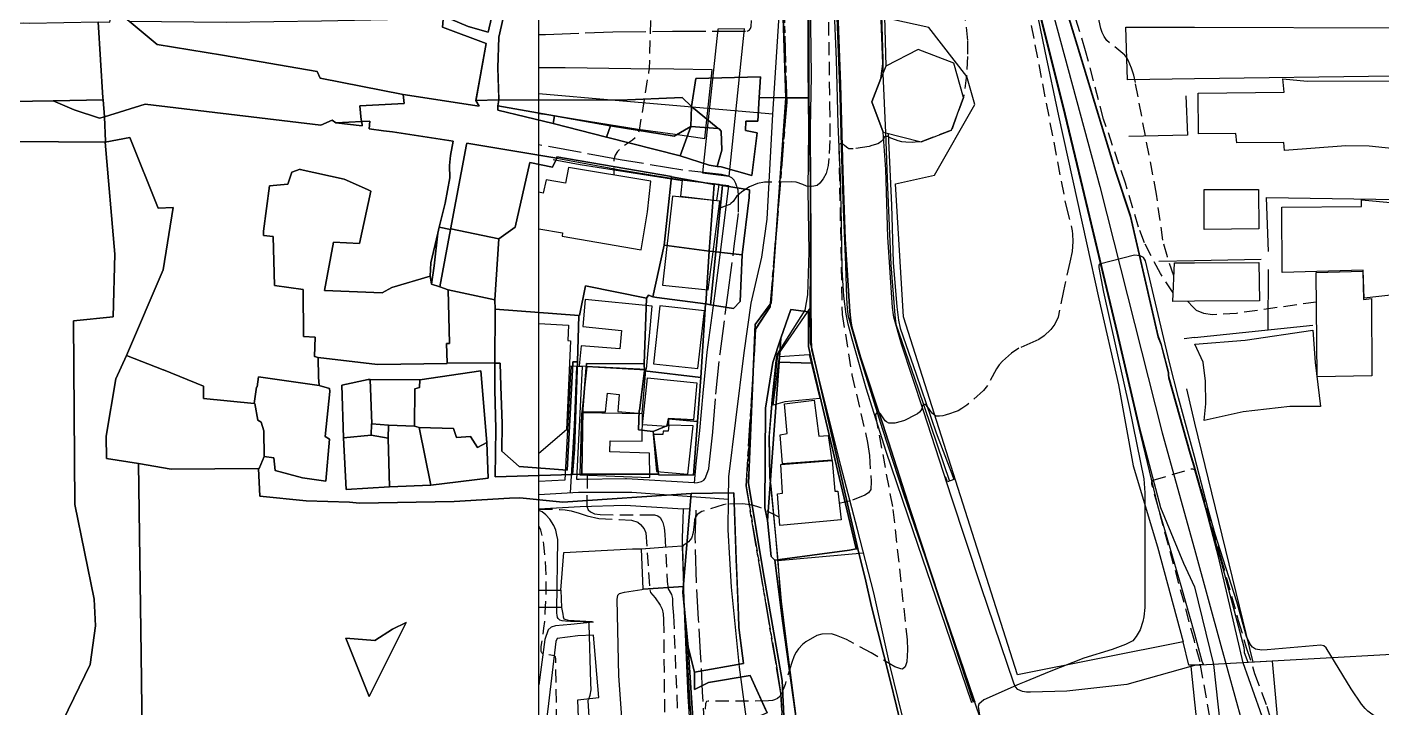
# Model space of a CAD drawing. Header units: feet. Extents: x -1222 to 199575, y -502 to 454509.
# Drawn here: x -77.4 to 127.5, y 213 to 315.9 of the extents above; entities that cross this region are included whole.
import ezdxf

# ---------------------------------------------------------------- set-up
doc = ezdxf.new("R2010")
doc.units = ezdxf.units.FT
doc.header["$MEASUREMENT"] = 0
for name, pattern in [('ANYANG11', [1.5, 1, -0.5]), ('ANYANG2', [6, 5, -1]), ('JEON', [12, 4, -0.5, 1, -0.5, 4, -0.5, 1, -0.5])]:
    doc.linetypes.add(name, pattern=pattern)
doc.layers.get('0').update_dxf_attribs({"linetype": 'CONTINUOUS'})
for name, color, linetype in [('AAA001', 7, 'CONTINUOUS'), ('AAA008', 7, 'CONTINUOUS'), ('AAC001', 7, 'CONTINUOUS'), ('AAC002', 7, 'CONTINUOUS'), ('AD002', 7, 'CONTINUOUS'), ('AD0022', 1, 'CONTINUOUS'), ('ADA085', 1, 'CONTINUOUS'), ('AE001', 1, 'ANYANG2'), ('AE0101', 7, 'CONTINUOUS'), ('AE130', 42, 'CONTINUOUS'), ('AE131', 42, 'CONTINUOUS'), ('AE150', 7, 'CONTINUOUS'), ('AE340', 7, 'CONTINUOUS'), ('AZ0801', 7, 'CONTINUOUS'), ('BA001', 5, 'CONTINUOUS'), ('BA002', 7, 'CONTINUOUS'), ('BA003', 5, 'CONTINUOUS'), ('BB0011', 1, 'CONTINUOUS'), ('CAA001', 7, 'CONTINUOUS'), ('CAA002', 30, 'CONTINUOUS'), ('DD001', 3, 'CONTINUOUS'), ('EA0018', 7, 'JEON'), ('EA0118', 7, 'JEON'), ('line', 7, 'CONTINUOUS'), ('mm', 7, 'CONTINUOUS'), ('지적', 7, 'CONTINUOUS')]:
    doc.layers.add(name, color=color, linetype=linetype)
picture_1 = doc.add_image_def('image1.jpg', size_in_pixel=(8269, 5907))

# ---------------------------------------------------------------- blocks, each defined once
blk = doc.blocks.new('창덕궁')
at = {"color": 255}
blk.add_lwpolyline([(0, 522.49), (540.82, 522.49), (540.82, 0), (0, 0)], close=True, dxfattribs=at)
at = {"layer": 'AAA001', "color": 255, "flags": 128}
blk.add_lwpolyline([(0, 285.43), (3.61, 284.83), (3.54, 284.34), (15.49, 282.25), (16.45, 287.99), (16.97, 292.64), (4.5, 294.71), (4.05, 292.35), (1.14, 292.86), (0.68, 290.82), (0, 290.99)], dxfattribs=at)
for points in [[(6.44, 267.73), (6.14, 264.74), (16.32, 264.24), (17.16, 273.74), (7.02, 274.74), (6.65, 270.68), (12.51, 270.07), (12.27, 267.28)], [(42.49, 259.8), (37.22, 259.29), (35.44, 258.8), (36.44, 266.16), (40.92, 266.44)], [(7.27, 264.6), (6.5, 257.77), (10.12, 257.77), (10.38, 260.58), (12.17, 260.39), (11.97, 257.82), (15.64, 257.52), (16.2, 264.09)], [(44.33, 250.47), (36.85, 249.91), (36.52, 254.31), (37.57, 254.49), (37.15, 259), (41.68, 259.56), (42.35, 254.12), (43.79, 254.19)], [(36.46, 240.61), (36.12, 245.41), (36.86, 245.51), (36.62, 249.8), (44.4, 250.41), (44.78, 245.8), (45.25, 245.8), (45.75, 241.44)]]:
    blk.add_lwpolyline(points, close=True, dxfattribs=at)
at = {"layer": 'AAA008', "color": 255}
for points in [[(99.17, 308.09), (89.04, 307.95), (88.81, 315.91), (99.17, 315.89)], [(99.17, 315.89), (129.15, 315.82), (129.28, 308.52), (99.17, 308.09)], [(130.26, 307.8), (130.41, 297.41), (125.6, 297.92), (122.04, 297.97), (112.81, 297.28), (112.7, 298.46), (105.56, 298.42), (105.41, 299.83), (99.79, 299.77), (99.71, 305.95), (112.73, 306.1), (112.55, 308.1), (116.2, 307.77), (130.26, 307.8)], [(108.92, 285.42), (100.66, 285.32), (100.64, 291.4), (108.84, 291.35), (108.92, 285.42)], [(143.84, 289.21), (143.41, 281.9), (143.8, 274.75), (140.11, 275.54), (134.34, 275.75), (129.72, 275.52), (124.84, 274.93), (124.7, 279.19), (112.44, 278.84), (112.38, 288.72), (124.43, 288.8), (124.42, 289.81), (129.35, 289.35), (142.45, 289.46), (143.84, 289.21)], [(99.17, 274.49), (95.9, 274.47), (96.15, 280.27), (99.17, 280.29)], [(99.17, 280.29), (108.88, 280.36), (109.03, 274.57), (99.17, 274.49)], [(125.97, 263.2), (117.71, 263.08), (117.55, 278.83), (124.64, 279.01), (124.73, 274.76), (125.94, 274.91), (125.97, 263.2)], [(118.24, 258.59), (113.59, 258.6), (106.56, 257.77), (100.64, 256.45), (100.87, 258.97), (100.82, 262.39), (100.5, 265.29), (99.21, 267.99), (106.82, 268.6), (117.05, 270.13), (117.4, 265.25), (118.24, 258.59)]]:
    blk.add_lwpolyline(points, dxfattribs=at)
at = {"layer": 'AAA008', "color": 255, "flags": 128}
for points in [[(26.95, 289.69), (27.27, 292.12), (21.68, 292.78), (21.42, 290.39)], [(25.63, 276.21), (27.39, 289.62), (20.25, 290.36), (18.71, 276.9)], [(24.05, 264.32), (25.09, 273.06), (18.34, 273.81), (17.37, 265.02)], [(23.91, 262.14), (23.42, 256.59), (19.6, 256.79), (19.33, 255.57), (15.69, 255.79), (16.44, 262.9)], [(6.47, 257.63), (6.22, 248.24), (16.81, 247.85), (16.73, 251.51), (10.74, 251.75), (10.8, 253.38), (15.63, 253.35), (15.69, 257.47)], [(23.34, 255.68), (19.68, 255.77), (19.56, 254.87), (18.82, 254.86), (18.75, 254.34), (17.33, 254.33), (17.83, 248.75), (22.54, 248.37)]]:
    blk.add_lwpolyline(points, close=True, dxfattribs=at)
blk.add_lwpolyline([(0, 271.11), (4.49, 270.89), (4.39, 268.54), (4.8, 268.52), (4.18, 255.08), (0, 251.49)], dxfattribs=at)
at = {"layer": 'AAC001', "color": 255}
for points in [[(57.68, 199.98), (55.6, 209.26), (53.11, 219.52), (50.68, 230.41), (48.21, 240.02), (45.68, 249.62), (43.53, 258.33), (41.29, 267.09), (41.23, 269.15), (41.21, 274.68), (41.19, 283.6), (41.15, 291.93), (41.11, 300.62), (41.26, 308.56), (41.16, 316.25), (41.12, 322.26), (40.8, 333), (40.9, 343.43), (40.58, 355.82), (40.04, 362.92), (39.84, 366.13), (38.24, 377.25)], [(97.86, 305.53), (98.1, 299.59), (89.24, 299.39)], [(110.35, 282.01), (110.08, 290.19), (143.14, 289.64)], [(109.26, 280.81), (99.17, 280.59)], [(99.17, 280.59), (93.79, 280.48)], [(110.31, 270.1), (110.35, 279.27)], [(99.17, 269), (117.07, 270.88)]]:
    blk.add_lwpolyline(points, dxfattribs=at)
at = {"layer": 'AAC001', "color": 255, "flags": 128}
for points in [[(2.17, 295.93), (6.25, 295.15), (21.68, 292.76)], [(43.5, 189.51), (41, 199.29), (40.01, 203.6), (39.72, 205.5), (38.71, 213.36), (37.4, 223.41), (36.7, 229.16), (36.21, 234.85), (35.87, 238.97), (35.01, 247.73), (34.89, 254.2), (35.3, 258.89), (36.17, 266.34), (41.21, 273.64)], [(99.17, 269), (97.63, 268.81)], [(49.13, 236.43), (36.18, 235.26)]]:
    blk.add_lwpolyline(points, dxfattribs=at)
at = {"layer": 'AAC002', "color": 255}
for points in [[(99.16, 219.47), (98.33, 219.47), (97.45, 223), (72.43, 218.03), (55.15, 272.12), (53.98, 292.25), (59.85, 293.52), (65.95, 304.24), (64.73, 308.47), (58.98, 315.85), (53.24, 317.11), (51.21, 371.89), (55.3, 375.73), (55.35, 377.48)], [(100.54, 219.57), (99.16, 219.47)]]:
    blk.add_lwpolyline(points, dxfattribs=at)
at = {"layer": 'AD002', "color": 255}
for points in [[(40.06, 90.7), (38.72, 103.41), (36.38, 116.55), (35.49, 125.64), (34.47, 137.9), (34.93, 166.16), (34.97, 174.08), (34.5, 183.11), (32.6, 198.88), (31.65, 209.81), (30.39, 219.18), (29.14, 231.26), (28.66, 239.92), (28.71, 244.56), (28.75, 247.95), (29.79, 256.5), (31.08, 266.68), (32.12, 274.19), (33.76, 281.13), (34.53, 286.91), (35.41, 302.78), (36.93, 326.32)], [(35.41, 302.78), (11.55, 304.83), (0, 305.82)]]:
    blk.add_lwpolyline(points, dxfattribs=at)
at = {"layer": 'AD002', "color": 255, "flags": 128}
for points in [[(5.74, 264.63), (5.34, 255.74), (4.78, 245.55)], [(0, 245.26), (6.04, 245.62), (14.1, 245.62), (28.71, 244.56)]]:
    blk.add_lwpolyline(points, dxfattribs=at)
at = {"layer": 'AD0022', "color": 255}
for points in [[(40.72, 321.24), (40.7, 309.92), (40.79, 300.33), (40.72, 291.32), (40.83, 281.9), (40.66, 275.44), (40.25, 273.15), (35.99, 266.43), (35.87, 265.55), (35.26, 259.63), (34.78, 253.92), (34.92, 247.85), (35.09, 246.6), (36.14, 235.28), (36.56, 229.34), (38.26, 216.22), (39.33, 208.15)], [(0, 296.59), (12.04, 294.4), (21.57, 292.82), (28.7, 291.99), (27.59, 283.06), (26.63, 275.66), (25.44, 266.79), (24.81, 260.62), (24.33, 254.95), (23.77, 249.92), (23.52, 247.04), (13.26, 247.65), (13.14, 247.65), (6.13, 247.54), (5.78, 247.53), (6.64, 264.59), (4.84, 264.67), (3.97, 247.44), (0, 247.25)], [(0, 243.14), (6.27, 243.45), (13.05, 243.65), (21.83, 243.13), (21.78, 241.49), (21.68, 238.74), (21.71, 237.51)], [(26.14, 153.07), (25.79, 160.59), (25.37, 167.35), (25.06, 173.24), (24.71, 179.46), (24.4, 186.28), (24.02, 191.79), (23.78, 197.16), (23.39, 205.67), (22.79, 215.32), (22.47, 221.3), (22.16, 226.34), (21.88, 231.36)]]:
    blk.add_lwpolyline(points, dxfattribs=at)
at = {"layer": 'ADA085', "color": 255}
for points in [[(99.16, 219.43), (98.61, 219.31), (88.94, 216.56), (79.86, 215.58), (74.39, 215.4), (73.75, 215.43), (73.17, 215.51), (72.48, 215.8), (72.11, 216.22), (71.83, 216.77), (66.9, 231.31), (62.43, 244.88), (58.2, 257.91), (54.86, 267.98), (53.71, 272.06), (53.64, 272.46), (53.51, 273.55), (52.82, 284.19), (52.51, 294.39), (52.09, 300.05), (50.4, 304.61), (51.76, 308.13), (52.02, 310.39), (51.69, 319.66)], [(131.74, 221.28), (99.16, 219.43)]]:
    blk.add_lwpolyline(points, dxfattribs=at)
at = {"layer": 'ADA085', "color": 255, "flags": 128}
for points in [[(62.66, 201.5), (68.11, 202.73), (68.66, 203.18), (66.99, 210.77), (65.79, 214.34), (60.73, 229.25), (56.25, 242.86), (52.02, 255.89), (48.65, 266.07), (47.36, 270.64), (47.21, 271.52), (47.03, 272.93), (46.33, 283.88), (46.01, 294.2), (45.63, 307.27), (45.19, 319.41), (44.57, 334.48), (44.05, 349.34), (43.67, 368.72), (43.55, 373.76), (43.37, 376.43), (43.12, 377.04), (42.64, 377.65), (42.52, 377.74)], [(0, 230.83), (3.35, 230.83), (3.78, 236.54), (14.16, 237.08), (15.48, 237.09), (18.77, 237.34), (21.71, 237.51)], [(12.67, 210.16), (12.11, 217.9), (11.85, 229.43), (11.95, 230.05), (12.21, 230.31), (12.97, 230.51), (15.58, 230.95), (15.82, 230.96), (21.88, 231.36)], [(0, 228.27), (3.43, 228.22), (3.64, 227.18), (3.69, 226.82), (3.78, 226.49), (4.48, 226.27), (8.03, 226.07), (8.22, 225.99), (4.85, 225.64), (2.55, 225.45), (1.87, 225.24), (1.45, 224.83), (0.93, 223.38), (0, 216.52)], [(6.19, 207.43), (5.94, 214.28), (9.09, 214.6), (8.31, 224.03), (5.93, 223.92), (2.77, 223.5), (2.6, 223.09), (1.48, 213.68), (0.63, 206.75)]]:
    blk.add_lwpolyline(points, dxfattribs=at)
at = {"layer": 'AE001', "color": 255}
for points in [[(0, 314.79), (1.05, 314.82), (11.21, 315.19), (20.25, 315.31), (31.52, 315.32), (31.72, 315.38), (31.9, 315.49), (32.03, 315.69), (32.11, 315.99), (32.19, 316.9)], [(23.52, 247.04), (24.01, 247.11), (24.64, 247.24), (24.96, 247.43), (25.16, 247.68), (25.71, 249.15), (25.76, 249.72), (26.32, 254.75), (26.8, 260.43), (27.43, 266.55), (28.61, 275.4), (29.58, 282.8), (30.22, 287.95), (30.21, 290.43), (30.15, 291.25), (29.83, 292.28), (29.57, 292.79), (29.19, 293.16), (28.72, 293.39), (27.65, 293.62), (21.78, 294.31), (12.3, 295.88), (0, 298.12)]]:
    blk.add_lwpolyline(points, dxfattribs=at)
at = {"layer": 'AE001', "color": 255, "flags": 128}
blk.add_lwpolyline([(22.53, 204.43), (24.48, 204.57), (25.02, 204.74), (25.43, 205.01), (24.79, 215.44), (24.47, 221.41), (24.16, 226.46), (23.88, 231.44), (23.71, 237.56), (23.68, 238.73), (23.78, 241.42), (23.82, 242.92), (23.73, 242.98), (23.36, 243.07), (21.83, 243.13)], dxfattribs=at)
at = {"layer": 'AE0101', "color": 255}
for points in [[(99.16, 219.43), (98.61, 219.31), (99.16, 213.9)], [(99.16, 213.9), (99.95, 206.89), (112.1, 207.88), (110.96, 220.1), (99.16, 219.43)]]:
    blk.add_lwpolyline(points, dxfattribs=at)
at = {"layer": 'AE130', "color": 255, "flags": 128}
blk.add_lwpolyline([(31.14, 315.63), (27.07, 315.61), (24.79, 293.88), (28.8, 293.4)], close=True, dxfattribs=at)
at = {"layer": 'AE131', "color": 255, "flags": 128}
blk.add_lwpolyline([(0, 302.88), (1.67, 302.64), (7.55, 301.7), (15.05, 300.5), (20.65, 299.73), (25.14, 299.06), (26.21, 309.47), (20.45, 309.54), (13.95, 309.61), (3.98, 309.75), (0, 309.78)], dxfattribs=at)
at = {"layer": 'AE150', "color": 255, "flags": 128}
blk.add_lwpolyline([(15.82, 230.96), (15.53, 237.09), (18.77, 237.34), (21.71, 237.51), (21.88, 231.36)], close=True, dxfattribs=at)
blk.add_lwpolyline([(0, 230.83), (3.35, 230.83), (3.43, 228.22), (0, 228.27)], dxfattribs=at)
at = {"layer": 'AE340', "color": 255, "flags": 128}
blk.add_lwpolyline([(62.47, 248.4), (62.77, 247.57), (61.84, 247.18), (61.53, 247.95)], dxfattribs=at)
at = {"layer": 'AZ0801', "color": 255, "flags": 128}
for points in [[(65.5, 213.78), (60.82, 227.53), (56.62, 239.8), (52.53, 251.8), (49.5, 261.33), (47.41, 268.74), (46.78, 271.01), (46.5, 272.55), (46.13, 275.25), (45.9, 279.25), (45.78, 286.15), (45.62, 293.17), (45.31, 301.24), (45.02, 311.01), (44.64, 320.47)], [(42.64, 377.65), (43.12, 377.04), (43.37, 376.43), (43.55, 373.76), (43.67, 368.72), (44.05, 349.34), (44.57, 334.48), (45.19, 319.41), (45.63, 307.27), (46.01, 294.2), (46.33, 283.88), (47.03, 272.93), (47.21, 271.52), (47.36, 270.64), (48.65, 266.07), (52.02, 255.89), (56.25, 242.86), (60.73, 229.25), (65.79, 214.34), (65.93, 213.95)], [(61.17, 378.54), (57.37, 377.55), (55.86, 377.05), (54.75, 376.49), (53.77, 375.72), (52.48, 374.6), (51.77, 373.7), (51.19, 372.77), (50.83, 371.9), (50.67, 370.87), (50.69, 369.06), (50.9, 365.09), (51.08, 356.08), (51.47, 348.56), (51.75, 334.72), (52.14, 323.23), (52.52, 310.01)], [(52.84, 299.86), (53.37, 289.02), (53.6, 280.32), (54.16, 273.65), (54.4, 271.65), (54.66, 270.44), (55.51, 267.97), (57.1, 263.46), (60.11, 254.62), (62.47, 248.4)], [(16.9, 204.23), (22.47, 204.43), (23.22, 205.74), (22.61, 214.75), (21.88, 231.23)]]:
    blk.add_lwpolyline(points, dxfattribs=at)
blk.add_lwpolyline([(52.52, 310.01), (51.76, 308.13), (50.4, 304.61), (52.09, 300.05), (57.84, 298.57), (62.43, 300.35), (64.23, 305.26), (62.8, 310.46), (57.41, 312.53)], close=True, dxfattribs=at)
at = {"layer": 'AZ0801', "color": 255}
for points in [[(97.95, 261.27), (99.17, 256.04)], [(99.17, 256.04), (108, 219.93)]]:
    blk.add_lwpolyline(points, dxfattribs=at)
at = {"layer": 'BA001', "color": 255}
for points in [[(62.96, 382.46), (65.45, 373.25), (68.05, 363.83), (74.57, 322.99), (79.61, 302.74), (81.43, 295.18), (87.51, 269.67), (90.85, 255.37), (94.03, 243.33), (97.49, 234.9), (99.16, 231.32)], [(67.67, 382.46), (69.21, 376.01), (71.28, 364.37), (74.4, 353.15), (79.25, 320.19), (87.2, 294.13), (89.47, 287.3), (93.64, 269.13), (94.06, 268.01), (95.17, 263.66), (95.2, 263.46), (95.2, 263.35), (95.26, 262.93), (98.45, 251.49), (99.17, 249.18)], [(121.75, 159.92), (112.09, 197.84), (110.84, 207.77), (106.54, 219.87), (102.78, 235.86), (100.92, 242.95), (99.17, 249.18)], [(99.16, 231.32), (102.05, 219.61), (103.42, 207.17), (104.68, 203.56), (109.48, 195.73), (111.79, 185.5), (118.84, 159.13)]]:
    blk.add_lwpolyline(points, dxfattribs=at)
at = {"layer": 'BA002', "color": 255}
for points in [[(65.38, 382.46), (66.62, 378.07), (72.15, 352.78), (73.25, 345.93), (77.12, 320.53), (84.87, 291.81), (94.27, 254.59), (99.16, 237)], [(99.16, 237), (103.15, 222.47), (108.46, 203.31), (112.88, 187.88), (116.42, 174.72), (120.38, 159.55)]]:
    blk.add_lwpolyline(points, dxfattribs=at)
at = {"layer": 'BA003', "color": 255}
blk.add_lwpolyline([(65.76, 213.85), (61.75, 225.99), (58.53, 235.64), (55.23, 245.33), (52.06, 255.08), (48.47, 266.5), (46.84, 272.17), (46.72, 273.33), (46.61, 275), (46.45, 279.92), (46.09, 288.42), (45.83, 296.02), (45.58, 305.41), (45.18, 316.01), (44.77, 326.98), (44.16, 342.62), (43.83, 355.43), (43.58, 369.98), (43.29, 374.84), (43.13, 376.05), (42.37, 377.16), (42.31, 377.67), (42.29, 382.47)], dxfattribs=at)
at = {"layer": 'BA003', "color": 255, "flags": 128}
blk.add_lwpolyline([(63.8, 379.37), (59.61, 378.46), (55.57, 377.31), (53.84, 376.24), (52.33, 375.01), (51.29, 373.76), (50.49, 372.4), (50.35, 371.51), (50.28, 370.53), (50.35, 367.14), (50.66, 351.03), (51.6, 326.23), (52.05, 311.03), (52.06, 308.88), (52.45, 299.96), (52.73, 291.71), (53.27, 280), (53.86, 272.38), (54.02, 271.02), (54.92, 268.42), (57.38, 261.23), (62.12, 247.3)], dxfattribs=at)
at = {"layer": 'BB0011', "color": 255}
for points in [[(62.85, 382.46), (65.36, 373.22), (67.95, 363.81), (74.47, 322.97), (79.51, 302.72), (81.34, 295.15), (87.41, 269.64), (90.75, 255.35), (93.59, 243.63), (97.13, 231.51), (99.16, 224.25)], [(99.17, 249.55), (98.55, 251.51), (95.35, 262.95), (95.3, 263.35), (95.3, 263.47), (95.27, 263.68), (94.15, 268.04), (93.74, 269.16), (89.56, 287.33), (87.29, 294.16), (79.35, 320.21), (74.5, 353.17), (71.38, 364.4), (69.31, 376.03), (67.78, 382.46)], [(107.28, 219.89), (106.76, 221.34), (106.75, 221.64), (106.7, 222.18), (103.31, 234.85), (101.01, 242.98), (99.17, 249.55)], [(99.16, 224.25), (100.28, 220.11), (100.55, 219.54), (100.55, 219.51)]]:
    blk.add_lwpolyline(points, dxfattribs=at)
at = {"layer": 'CAA001', "color": 255, "elevation": 35}
for points in [[(99.17, 251.03), (96.77, 259.91), (95.37, 265.24), (91.78, 280.61), (91.44, 281.11), (90.94, 281.36), (90.1, 281.44), (84.81, 280.11), (84.73, 279.92), (84.72, 279.61), (85.43, 275.84), (89.34, 258.29), (91.49, 247.65), (91.66, 245.56), (91.64, 228.19), (91.52, 226.81), (91.37, 226.11), (90.94, 224.84), (90.37, 223.83), (89.85, 223.15), (88.76, 222.61), (86.7, 221.85), (82.45, 220.56), (77.22, 218.47), (73.66, 217.04), (72.64, 216.62), (67.3, 214.28), (66.57, 213.6), (66.45, 213.24), (66.72, 211.63)], [(128.25, 210.67), (127.04, 211.31), (125.8, 212.24), (125.39, 212.55), (124.98, 212.93), (124.41, 213.62), (122.85, 215.91), (119.11, 222.09), (118.71, 222.41), (118.27, 222.5), (110.19, 221.81), (109.38, 221.77), (108.38, 221.92), (107.97, 222.2), (107.57, 222.65), (107.05, 223.85), (105.6, 229.04), (102.3, 239.28), (101.26, 243.05), (99.17, 251.03)]]:
    blk.add_lwpolyline(points, dxfattribs=at)
at = {"layer": 'CAA001', "color": 255, "elevation": 40, "flags": 128}
blk.add_lwpolyline([(7.86, 207.55), (7.47, 214.16), (7.55, 214.38), (7.68, 214.65), (7.78, 214.97), (7.94, 215.75), (7.9, 216.81), (7.62, 225.67), (7.57, 225.92), (7.51, 225.97), (7.35, 226.01), (6.71, 226.03), (4.83, 226.1), (4.06, 226.13), (3.53, 226.18), (3.19, 226.31), (2.95, 226.53), (2.86, 226.69), (2.77, 227.04), (2.74, 227.35), (2.72, 227.81), (2.91, 238.48), (2.75, 239.16), (2.59, 239.88), (2.27, 240.6), (1.67, 241.57), (1.07, 242.21), (0.51, 242.69), (0.03, 242.85), (0, 242.85)], dxfattribs=at)
at = {"layer": 'CAA002', "color": 255, "linetype": 'ANYANG11', "ltscale": 2}
for points, elevation in [([(43.82, 316.65), (43.99, 304.33), (44.05, 298.8), (43.86, 296.05), (43.75, 295.01), (43.46, 293.79), (43.01, 292.98), (42.53, 292.35), (42.09, 291.98), (41.61, 291.89), (41.32, 291.83), (40.5, 291.9), (39.94, 292.11), (38.96, 292.46), (38.28, 292.54), (34.16, 292.47), (33.11, 292.28), (31.89, 291.8), (30.71, 291.02), (29.93, 290.31), (29.42, 289.55), (29.08, 289.24), (28.9, 289.13), (28.45, 288.96), (27.56, 288.61), (27.26, 288.61)], 38), ([(62.01, 339.76), (64.85, 313.81), (64.83, 311.49), (64.7, 308.64), (64.23, 305.26), (62.43, 300.35), (57.84, 298.57), (56.91, 298.52), (56.55, 298.49), (55.51, 298.53), (54.93, 298.6), (54.37, 298.72), (53.96, 298.86), (53.27, 299.14), (52.9, 299.32), (52.74, 299.37), (52.63, 299.39), (52.45, 299.36), (52.31, 299.31), (52.25, 299.24), (52.14, 299.06), (52.02, 298.86), (51.78, 298.63), (51.54, 298.45), (51.27, 298.29), (50.37, 298), (49.95, 297.87), (47.57, 297.51), (46.91, 297.54), (46.74, 297.62), (46.53, 297.76), (46.25, 298.01), (46.07, 298.16), (45.9, 298.29), (45.77, 298.32), (45.61, 298.3), (45.49, 298.24), (45.41, 298.12), (45.38, 297.94), (45.39, 297.65), (45.89, 272.47), (47.37, 263.37), (49.74, 253.14), (50.01, 251.16), (50.27, 247.23), (50.22, 246.02), (49.89, 245.54), (49.32, 245.17), (47.16, 244.33), (45.46, 243.94)], 37), ([(96.07, 278.33), (95.07, 281.18), (94.39, 283.72), (93.43, 290.65), (90.23, 307.53), (89.98, 308.64), (89.66, 309.7), (89.41, 310.31), (89.12, 310.93), (88.95, 311.28), (88.65, 311.66), (85.93, 313.89), (85.52, 314.5), (85.21, 315.1), (85, 315.68), (84.62, 317.57)], 37), ([(95.96, 275.78), (94.02, 278.67), (91.61, 283.32), (90.72, 285.7), (88.72, 292.34), (85.43, 302.02), (82.7, 312.33), (80.34, 320.03)], 36), ([(71.65, 330.91), (79.76, 288.79), (80.69, 285.13), (80.73, 284.62), (80.76, 283.5), (80.66, 282.02), (80.33, 280.39), (79.36, 276.08), (78.55, 272.07), (78.06, 271.02), (77.47, 270.23), (76.42, 269.26), (75.63, 268.72), (74.75, 268.31), (72.59, 267.38), (71.5, 266.65), (70.15, 265.45), (69.62, 264.86), (69.25, 264.29), (67.87, 261.74), (67.29, 261.02), (64.77, 258.8), (63.99, 258.26), (63.42, 257.94), (62.85, 257.71), (62.3, 257.51), (61.47, 257.25), (61.14, 257.17), (60.6, 257.11), (60.07, 257.14), (59.78, 257.31), (59.52, 257.56), (59.19, 257.97), (58.99, 258.26), (58.59, 258.78), (58.43, 258.87), (58.32, 258.87), (58.13, 258.82), (58.04, 258.72), (57.99, 258.52), (57.94, 258.23), (57.79, 257.98), (57.59, 257.74), (57.27, 257.48), (56.48, 257.06), (55.82, 256.71), (55.33, 256.49), (54.82, 256.31), (53.86, 256.05), (53.41, 256.04), (52.97, 256.07), (52.58, 256.26), (52.41, 256.44), (52.1, 256.86), (51.69, 257.45), (51.42, 257.72), (51.31, 257.74), (51.18, 257.72), (51.16, 257.7), (51.04, 257.53), (50.94, 257.35), (50.92, 257.21), (53.57, 243), (55.2, 228.09), (55.71, 223.3), (55.77, 221.83), (55.67, 220.02), (55.43, 219.23), (55.03, 218.9), (54.78, 218.93), (53.87, 219.26), (50.3, 221.34), (46.55, 223.36), (45.04, 223.99), (44.29, 224.22), (42.8, 224.2), (42.06, 223.97), (40.42, 223.04), (39.91, 222.63), (39.28, 221.94), (38.92, 221.45), (38.62, 220.88), (38.27, 219.92), (37.25, 216.57), (36.73, 215.21), (36.46, 214.77), (36.11, 214.45), (35.64, 214.25), (35.36, 214.17), (34.74, 214.09), (25.63, 214.03), (25.36, 214.01), (25.26, 213.82), (25.24, 213.67), (25.16, 212.82)], 36), ([(99.17, 273.39), (98.95, 273.57), (98.13, 274.48)], 37), ([(117.6, 274.37), (105.53, 272.65), (101.85, 272.45), (100.59, 272.64), (99.5, 273.08), (99.17, 273.39)], 37), ([(7.33, 248.2), (7.28, 243.57), (7.32, 243.35), (7.48, 242.96), (7.83, 242.64), (8.43, 242.36), (9.28, 242.25), (16.13, 242.2), (17.49, 242.2), (18.01, 242.08), (18.35, 241.81), (18.63, 241.35), (18.77, 241.04), (18.99, 240.23), (19.08, 239.28), (19.41, 232.13), (19.57, 231.02), (20.06, 230.16), (20.24, 229.57), (20.25, 228.68), (20.38, 227), (20.97, 212.53)], 38), ([(99.16, 223.16), (92.74, 246.85), (92.74, 247.17), (92.9, 247.45), (98.61, 249.14), (98.89, 249.14), (99.17, 249.08)], 34), ([(99.17, 249.08), (99.29, 249), (103.15, 235.7), (105.8, 226.26), (107, 222.15), (108.27, 218.25), (110.09, 213.29), (111.36, 209.17), (112.25, 206.15), (113.14, 201.37), (114.31, 196.16), (115.57, 192.08), (124.2, 166.38), (126.72, 158.69)], 34), ([(36.37, 241.88), (33.45, 243.31), (32.35, 243.66), (30.87, 243.86), (28.35, 243.82), (27.9, 243.73), (24.68, 242.71), (23.97, 242.25), (23.66, 241.78), (23.57, 241.48), (23.5, 240.78), (23.34, 239.52), (23.27, 239.18), (23.22, 238.99), (23.1, 238.68), (22.93, 238.41), (22.64, 238.13), (22.09, 237.74), (21.86, 237.58), (21.77, 237.34), (21.9, 231.69), (21.88, 231.23), (22.61, 214.75), (23.22, 205.74)], 37), ([(0, 243.08), (0.11, 243.09), (3.21, 243.03), (4.01, 242.96), (4.89, 242.8), (6.14, 242.44), (7.32, 242.05), (9.1, 241.68), (12.17, 241.52), (14.01, 241.4), (15.01, 241.08), (15.37, 240.76), (15.93, 240.12), (16.21, 239.48), (16.81, 230.89), (16.93, 230.49), (17.61, 229.65), (18.37, 228.57), (18.69, 227.97), (18.81, 227.25), (18.89, 226.38), (19.09, 204.74)], 39), ([(102.05, 208.67), (100.01, 219.99), (99.16, 223.16)], 34)]:
    blk.add_lwpolyline(points, dxfattribs=dict(at, elevation=elevation))
at = {"layer": 'CAA002', "color": 255, "linetype": 'ANYANG11', "ltscale": 2, "flags": 128}
for points, elevation in [([(16.9, 316.91), (16.71, 309.63), (16.61, 309.09), (16.46, 308.17), (15.2, 300.35), (14.96, 299.74), (14.61, 299.22), (14.18, 298.84), (12.69, 297.87), (12.42, 297.63), (11.92, 297.1), (11.58, 296.54), (11.37, 295.93), (11.34, 295.27), (11.35, 293.57)], 39), ([(0, 160.59), (11.22, 160.75), (13.16, 160.81), (13.59, 160.93), (13.89, 161.23), (13.95, 161.72), (13.45, 164.63), (13.41, 164.91), (13.27, 165.23), (12.79, 165.92), (12.61, 166.19), (12.61, 166.32), (12.43, 168.54), (12.5, 168.73), (12.66, 168.98), (12.98, 169.46), (13.2, 169.82), (13.38, 170.14), (13.5, 170.48), (13.59, 170.94), (13.64, 171.38), (13.49, 181.68), (12.88, 191.15), (12.57, 196.87), (12.2, 199.52), (12.08, 200.34), (11.92, 200.98), (11.68, 201.53), (11.33, 201.92), (10.88, 202.14), (10.35, 202.25), (8.91, 202.26), (4.81, 202.15), (4.51, 202.18), (4, 202.33), (3.59, 202.54), (3.31, 202.77), (3.1, 203.1), (2.94, 203.54), (2.84, 204.02), (2.59, 220.45), (2.54, 220.77), (2.41, 220.92), (0.73, 221.15), (0.49, 221.34), (0.39, 221.54), (0.36, 221.83), (0.39, 222.3), (0.78, 225.1), (0.91, 226.11), (0.99, 227.43), (1.14, 230.99), (1.11, 232.93), (1.03, 235.44), (0.76, 237.73), (0.58, 238.92), (0.31, 239.88), (0.05, 240.44), (0, 240.5)], 41)]:
    blk.add_lwpolyline(points, dxfattribs=dict(at, elevation=elevation))
at = {"layer": 'DD001', "color": 255, "flags": 128}
blk.add_lwpolyline([(61.77, 378.93), (62.72, 375.53), (63.73, 372.23), (68.26, 352.5), (76.55, 312.29), (78.62, 302.52), (82.83, 283.34), (84.73, 274.86), (87.69, 261.88), (89.9, 249.6), (93.57, 237.4), (97.45, 223)], dxfattribs=at)
at = {"layer": 'EA0018', "color": 255}
blk.add_lwpolyline([(34.13, 382.47), (36.06, 370.95), (36.45, 357.36), (36.88, 326.56), (37.51, 304.56), (36.1, 286.96), (35.01, 273.65), (32.78, 270.25), (32.24, 260.35), (31.36, 246.59), (35.89, 219.68), (36.63, 215.19), (37.28, 200.67), (37.38, 198.19), (37.63, 192.54), (37.91, 182.61), (35.52, 172.83), (35.01, 122.09)], dxfattribs=at)
at = {"layer": 'EA0118', "color": 255}
blk.add_lwpolyline([(0, 120.8), (21.74, 121.57), (35.01, 122.09), (35.52, 172.83), (37.91, 182.61), (37.63, 192.54), (37.38, 198.19), (37.28, 200.67), (36.63, 215.19), (35.89, 219.68), (31.36, 246.59), (32.24, 260.35), (32.78, 270.25), (35.01, 273.65), (36.1, 286.96), (37.51, 304.56), (36.88, 326.56), (36.45, 357.36), (36.06, 370.95), (34.13, 382.47)], dxfattribs=at)

msp = doc.modelspace()

# ---------------------------------------------------------------- linework, layer by layer
at = {"layer": '지적', "color": 20}
for points in [[(40.77, 339.83), (40.83, 315.43), (40.85, 305.25), (37.38, 305.25), (36.62, 327.87)], [(128.59, 150.93), (122.86, 149.14), (112.71, 146.41), (113.49, 143.25), (83.77, 135.85), (82.99, 139.12), (78.8, 138.42), (73.41, 137.53), (72.17, 137.34), (64.41, 172), (57.29, 200.32), (56.04, 205.39), (54.12, 213.31), (53.14, 217.23), (50.34, 228.37), (49.48, 232.17), (48.27, 237.08), (41.12, 268.22), (41.05, 272.86), (41.08, 280.65), (41.1, 292.85), (40.85, 305.25), (40.83, 315.43), (40.77, 339.83)], [(36.62, 327.87), (37.38, 305.25), (33.36, 305.26), (33.56, 308.4), (23.74, 308.15), (23.11, 303.93), (21.71, 305.26), (12.25, 304.89), (-6.03, 304.91), (-6.04, 305.24), (-6.2, 309.75), (-6.02, 314.42), (-5.4, 317.27)], [(34.56, 212.3), (34.17, 213.16), (31.98, 217.91), (25.68, 216.88), (23.54, 215.8), (23.54, 216.16), (23.56, 218.43), (30.97, 219.76), (30.36, 224.36), (30.35, 224.42), (30.25, 225.18), (30.23, 227.07), (29.94, 233.46), (29.85, 235.41), (29.79, 237.09), (29.5, 245.53), (23.04, 245.44), (3.64, 244.14), (-2.85, 244.77), (-4.44, 244.71), (-12.79, 244.22), (-27.12, 243.97), (-28.63, 244.11), (-35.17, 244.34), (-42.16, 245.04), (-42.39, 249.2), (-42.28, 249.2), (-41.52, 251.01), (-40.06, 250.81), (-39.84, 248.9), (-35.71, 247.81), (-32.21, 247.32), (-31.65, 253.66), (-32.29, 254.07), (-31.61, 260.86), (-31.64, 261.28), (-33.2, 261.75), (-33.29, 263.01), (-33.36, 265.98), (-24.39, 264.95), (-13.84, 265.07), (-13.83, 265.16), (-6.65, 265.14), (-6.62, 261.12), (-6.47, 255.19), (-6.56, 247.94), (5.11, 248.29), (6.52, 248.34), (18.13, 248.34), (18.13, 248.24), (23.4, 248.23), (24, 256.33), (24.51, 262.95), (25.2, 274.1), (25.28, 274.1), (25.96, 273.97), (29.47, 273.38), (30.48, 274.44), (30.77, 281.52), (31.83, 290.16), (31.88, 291.3), (27.81, 291.97), (26.52, 292.21), (26.52, 292.11), (20.07, 293.27), (20.06, 293.34), (2.74, 296.33), (2.73, 296.1), (-10.89, 298.38), (-10.92, 298.2), (-13.32, 285.35), (-15.03, 285.68), (-14.14, 289.31), (-13.44, 293.12), (-13.49, 295), (-13.33, 296.52), (-12.95, 298.69), (-22.09, 300.09), (-23.47, 300.23), (-25.66, 300.53), (-25.55, 301.68), (-26.73, 301.63), (-26.85, 301.88), (-27.04, 304.01), (-20.33, 304.36), (-20.33, 304.36), (-20.48, 305.75), (-9, 303.99), (-9.51, 304.8), (-6.03, 304.91), (-6.17, 304), (-6.16, 303.36), (2.2, 301.36), (10.23, 299.26), (21.37, 296.48), (25.79, 295.03), (26.98, 294.83), (27.6, 294.81), (32.23, 293.49), (33.03, 299.95), (31.27, 300.27), (31.32, 301.72), (33.15, 301.69), (33.36, 305.26), (37.38, 305.25), (35.16, 274.27), (32.76, 270.97), (31.72, 247.01), (31.98, 245.49), (33.91, 233.9), (36.82, 217.16), (37.67, 198.86)], [(37.81, 195.63), (36.82, 217.16), (33.91, 233.9), (31.72, 247.01), (32.76, 270.97), (35.16, 274.27), (35.25, 275.55), (35.55, 279.66), (37.38, 305.25), (40.85, 305.25), (41.1, 292.85), (41.08, 280.65), (41.05, 272.86), (40.78, 272.91), (38.14, 273.26), (36.62, 268.89), (35.39, 265.25), (34.3, 258.32), (34.22, 243.26), (34.58, 241.37), (35.15, 235.94), (35.71, 235.37), (36.87, 226.2), (39.16, 209.98)], [(-73.62, 207.66), (-67.81, 219.6), (-67.04, 225.44), (-67.24, 229.47), (-70.16, 243.76), (-70.37, 271.53), (-64.35, 272.13), (-64.12, 281.58), (-65.55, 298.54), (-61.81, 299.21), (-57.53, 288.54), (-55.27, 288.66), (-56.79, 279.22), (-62.36, 266.27), (-62.36, 266.27), (-63.96, 262.78), (-65.39, 254.1), (-65.35, 250.71), (-60.5, 249.98), (-60.11, 221.16), (-59.96, 209.03)], [(-79.67, 298.64), (-65.55, 298.54), (-64.12, 281.58), (-64.35, 272.13), (-70.37, 271.53), (-70.16, 243.76), (-67.24, 229.47), (-67.04, 225.44), (-67.81, 219.6), (-73.62, 207.66), (-88.93, 182.6)], [(-59.96, 209.03), (-60.11, 221.16), (-60.5, 249.98), (-55.58, 249.13), (-42.39, 249.2), (-42.16, 245.04), (-35.17, 244.34), (-28.63, 244.11), (-27.12, 243.97), (-12.79, 244.22), (-4.44, 244.71), (-2.85, 244.77), (3.64, 244.14), (23.04, 245.44), (21.81, 230.55), (22.59, 222.22), (23.5, 208.4)]]:
    msp.add_lwpolyline(points, dxfattribs=at)
for points in [[(-83.8, 320.34), (-83.11, 319.2), (-83.23, 318.47), (-83.58, 316.32), (-79.57, 316.51), (-77.93, 316.57), (-77.01, 316.51), (-66.6, 316.73), (-65.9, 305.25), (-65.88, 304.94), (-73.43, 304.78), (-79.67, 304.68), (-92.52, 304.43), (-92.71, 312.88), (-90.43, 313.78), (-86.48, 316.65), (-85.39, 318.22), (-83.8, 320.34)], [(-61.96, 316.82), (-57.72, 313.27), (-47.84, 311.69), (-33.48, 309.22), (-33.06, 308.22), (-20.48, 305.75), (-20.33, 304.36), (-27.04, 304.01), (-26.85, 301.88), (-26.73, 301.63), (-30.68, 301.43), (-31.24, 301.83), (-32.96, 301.1), (-59.54, 304.27), (-65.69, 302.38), (-65.88, 304.94), (-65.9, 305.25), (-66.6, 316.73), (-64.84, 316.68), (-64.35, 318.84), (-61.96, 316.82)], [(-14.47, 317.06), (-14.44, 317.68), (-13.31, 317.13), (-10.66, 316.02), (-7.63, 315.17), (-7.13, 317.33), (-5.4, 317.27), (-6.02, 314.42), (-6.2, 309.75), (-6.03, 304.91), (-9.51, 304.8), (-7.95, 313.42), (-14.54, 315.91), (-14.47, 317.06)], [(-20.42, 317.12), (-14.47, 317.06), (-14.54, 315.91), (-7.95, 313.42), (-9.43, 305.26), (-9.51, 304.8), (-9, 303.99), (-20.48, 305.75), (-33.06, 308.22), (-33.48, 309.22), (-47.84, 311.69), (-57.72, 313.27), (-61.96, 316.82), (-47.28, 316.67), (-32.83, 316.87), (-20.42, 317.12)], [(-13.31, 317.13), (-7.13, 317.33), (-7.63, 315.17), (-10.66, 316.02), (-13.31, 317.13)], [(27.3, 300.56), (27.16, 300.57), (23.11, 303.93), (23.74, 308.15), (33.56, 308.4), (33.36, 305.26), (33.15, 301.69), (31.32, 301.72), (31.27, 300.27), (33.03, 299.95), (32.23, 293.49), (27.6, 294.81), (26.98, 294.83), (27.69, 297.3), (27.6, 300.2), (27.3, 300.56)], [(-79.67, 304.68), (-73.43, 304.78), (-70.24, 303.39), (-66.43, 302.13), (-65.69, 302.38), (-65.5, 298.64), (-65.55, 298.54), (-79.67, 298.64), (-79.67, 304.68)], [(-65.88, 304.94), (-65.69, 302.38), (-66.43, 302.13), (-70.24, 303.39), (-73.43, 304.78), (-65.88, 304.94)], [(-30.68, 301.43), (-26.7, 301.02), (-26.73, 301.63), (-25.55, 301.68), (-25.66, 300.53), (-23.47, 300.23), (-22.09, 300.09), (-12.95, 298.69), (-13.33, 296.52), (-13.49, 295), (-13.44, 293.12), (-14.14, 289.31), (-15.03, 285.68), (-15.25, 284.76), (-16.31, 280.29), (-16.41, 278.26), (-22.22, 276.58), (-23.67, 275.75), (-32.4, 276.12), (-31.02, 283.41), (-27.11, 283.22), (-25.38, 291.12), (-25.9, 291.38), (-29.43, 292.92), (-36.06, 294.4), (-36.05, 294.47), (-37.31, 294), (-37.92, 292.16), (-40.71, 291.92), (-41.6, 285.07), (-41.61, 284.43), (-40.18, 284.26), (-39.97, 276.88), (-35.64, 276.25), (-35.56, 269.14), (-33.83, 269.06), (-33.9, 266.12), (-33.36, 265.98), (-33.29, 263.01), (-33.2, 261.75), (-42.37, 263.08), (-42.59, 261.53), (-42.7, 261.52), (-43.01, 259.05), (-50.69, 259.77), (-50.71, 261.67), (-56.72, 264.12), (-56.81, 264.11), (-62.36, 266.27), (-56.79, 279.22), (-55.27, 288.66), (-57.53, 288.54), (-61.81, 299.21), (-65.55, 298.54), (-65.5, 298.64), (-65.69, 302.38), (-59.54, 304.27), (-32.96, 301.1), (-31.24, 301.83), (-30.68, 301.43)], [(12.25, 304.89), (21.71, 305.26), (23.11, 303.93), (23.03, 300.9), (20.5, 299.44), (10.88, 301.01), (2.39, 302.53), (-6.17, 304), (-6.03, 304.91), (12.25, 304.89)], [(-6.17, 304), (2.39, 302.53), (2.2, 301.36), (-6.16, 303.36), (-6.17, 304)], [(23.03, 300.9), (23.11, 303.93), (27.16, 300.57), (23.03, 300.9)], [(-30.68, 301.43), (-26.73, 301.63), (-26.7, 301.02), (-30.68, 301.43)], [(2.39, 302.53), (10.88, 301.01), (10.23, 299.26), (2.2, 301.36), (2.39, 302.53)], [(10.88, 301.01), (20.5, 299.44), (23.03, 300.9), (21.37, 296.48), (10.23, 299.26), (10.88, 301.01)], [(23.03, 300.9), (27.16, 300.57), (27.3, 300.56), (27.6, 300.2), (27.69, 297.3), (26.98, 294.83), (25.79, 295.03), (21.37, 296.48), (23.03, 300.9)], [(-13.32, 285.35), (-10.92, 298.2), (-10.89, 298.38), (2.73, 296.1), (2.1, 294.76), (-1.32, 295.46), (-3.58, 285.69), (-6.02, 283.91), (-13.28, 285.43), (-13.32, 285.35)], [(2.74, 296.33), (20.06, 293.34), (20.07, 293.27), (18.97, 282.95), (17.28, 275.15), (16.58, 275.39), (16.32, 274.95), (7.09, 276.82), (6.16, 272.34), (6.09, 272.34), (-6.61, 273.3), (-6.63, 274.71), (-6.02, 283.91), (-3.58, 285.69), (-1.32, 295.46), (2.1, 294.76), (2.73, 296.1), (2.74, 296.33)], [(-16.41, 278.26), (-16.22, 277.05), (-14.97, 276.66), (-13.71, 276.21), (-13.51, 268.12), (-13.94, 268.11), (-13.83, 265.16), (-13.84, 265.07), (-24.39, 264.95), (-33.36, 265.98), (-33.9, 266.12), (-33.83, 269.06), (-35.56, 269.14), (-35.64, 276.25), (-39.97, 276.88), (-40.18, 284.26), (-41.61, 284.43), (-41.6, 285.07), (-40.71, 291.92), (-37.92, 292.16), (-37.31, 294), (-36.05, 294.47), (-36.06, 294.4), (-29.43, 292.92), (-25.9, 291.38), (-25.38, 291.12), (-27.11, 283.22), (-31.02, 283.41), (-32.4, 276.12), (-23.67, 275.75), (-22.22, 276.58), (-16.41, 278.26)], [(20.07, 293.27), (26.52, 292.11), (25.8, 282.08), (18.97, 282.95), (20.07, 293.27)], [(26.52, 292.11), (26.52, 292.21), (27.81, 291.97), (26.78, 281.95), (25.8, 282.08), (26.52, 292.11)], [(26.78, 281.95), (27.81, 291.97), (31.88, 291.3), (31.83, 290.16), (30.77, 281.52), (26.78, 281.95)], [(-15.03, 285.68), (-13.32, 285.35), (-14.97, 276.66), (-16.22, 277.05), (-15.83, 279.84), (-15.25, 284.76), (-15.03, 285.68)], [(-13.32, 285.35), (-13.28, 285.43), (-6.02, 283.91), (-6.63, 274.71), (-13.71, 276.21), (-14.97, 276.66), (-13.32, 285.35)], [(-16.41, 278.26), (-16.31, 280.29), (-15.25, 284.76), (-15.83, 279.84), (-16.22, 277.05), (-16.41, 278.26)], [(25.8, 282.08), (25.28, 274.1), (25.2, 274.1), (17.87, 275.05), (17.28, 275.15), (18.97, 282.95), (25.8, 282.08)], [(25.8, 282.08), (26.78, 281.95), (25.96, 273.97), (25.28, 274.1), (25.8, 282.08)], [(26.78, 281.95), (30.77, 281.52), (30.48, 274.44), (29.47, 273.38), (25.96, 273.97), (26.78, 281.95)], [(6.09, 272.34), (6.16, 272.34), (7.09, 276.82), (16.32, 274.95), (15.94, 265.02), (7.21, 265.09), (6.69, 258.19), (6.52, 248.34), (5.11, 248.29), (5.4, 252.14), (5.83, 264.12), (5.87, 265.34), (6.09, 272.34)], [(-6.63, 274.71), (-6.61, 273.3), (-6.65, 265.14), (-13.83, 265.16), (-13.94, 268.11), (-13.51, 268.12), (-13.71, 276.21), (-6.63, 274.71)], [(16.32, 274.95), (16.58, 275.39), (17.28, 275.15), (17.87, 275.05), (25.2, 274.1), (24.51, 262.95), (15.99, 263.97), (15.94, 265.02), (16.32, 274.95)], [(-6.61, 273.3), (6.09, 272.34), (5.87, 265.34), (5.17, 265.34), (5.13, 264.12), (4.29, 248.95), (-2.98, 249.53), (-5.59, 251.82), (-5.51, 255.98), (-5.72, 261.64), (-5.85, 265.15), (-6.65, 265.14), (-6.61, 273.3)], [(40.78, 272.91), (40.78, 267.65), (41.33, 265.13), (36.35, 265.26), (36.62, 268.89), (38.14, 273.26), (40.78, 272.91)], [(40.78, 272.91), (41.05, 272.86), (41.12, 268.22), (48.27, 237.08), (48.01, 237.05), (41.33, 265.13), (40.78, 267.65), (40.78, 272.91)], [(36.62, 268.89), (36.35, 265.26), (34.58, 241.37), (34.22, 243.26), (34.3, 258.32), (35.39, 265.25), (36.62, 268.89)], [(-62.36, 266.27), (-56.81, 264.11), (-56.72, 264.12), (-50.71, 261.67), (-50.69, 259.77), (-43.01, 259.05), (-42.92, 259.05), (-42.49, 256.53), (-41.96, 256.23), (-41.55, 254.92), (-41.52, 251.01), (-42.28, 249.2), (-42.39, 249.2), (-55.58, 249.13), (-60.5, 249.98), (-65.35, 250.71), (-65.39, 254.1), (-63.96, 262.78), (-62.36, 266.27)], [(5.87, 265.34), (5.83, 264.12), (5.4, 252.14), (5.11, 248.29), (-6.56, 247.94), (-6.47, 255.19), (-6.62, 261.12), (-6.65, 265.14), (-5.85, 265.15), (-5.72, 261.64), (-5.51, 255.98), (-5.59, 251.82), (-2.98, 249.53), (4.29, 248.95), (5.13, 264.12), (5.17, 265.34), (5.87, 265.34)], [(7.21, 265.09), (15.94, 265.02), (15.99, 263.97), (15.25, 257.99), (15.17, 257.99), (15.08, 255.06), (17.31, 254.78), (18.13, 248.34), (6.52, 248.34), (6.69, 258.19), (7.21, 265.09)], [(36.35, 265.26), (41.33, 265.13), (48.01, 237.05), (46.98, 236.87), (35.71, 235.37), (35.15, 235.94), (34.58, 241.37), (36.35, 265.26)], [(-43.01, 259.05), (-42.7, 261.52), (-42.59, 261.53), (-42.37, 263.08), (-33.2, 261.75), (-31.64, 261.28), (-31.61, 260.86), (-32.29, 254.07), (-31.65, 253.66), (-32.21, 247.32), (-35.71, 247.81), (-39.84, 248.9), (-40.06, 250.81), (-41.52, 251.01), (-41.55, 254.92), (-41.96, 256.23), (-42.49, 256.53), (-42.92, 259.05), (-43.01, 259.05)], [(-8.76, 263.98), (-17.99, 262.6), (-25.48, 262.66), (-25.8, 262.66), (-29.75, 261.82), (-29.5, 253.83), (-29.1, 246.02), (-22.58, 246.45), (-16.3, 246.68), (-7.62, 247.73), (-7.83, 253.12), (-8.76, 263.98)], [(-25.23, 255.96), (-25.29, 255.96), (-25.35, 254.23), (-29.5, 253.83), (-29.75, 261.82), (-25.8, 262.66), (-25.48, 262.66), (-25.23, 255.96)], [(-25.48, 262.66), (-17.99, 262.6), (-18.02, 261.44), (-18.71, 261.27), (-18.78, 255.59), (-22.71, 255.77), (-25.23, 255.96), (-25.48, 262.66)], [(-18.78, 255.59), (-18.71, 261.27), (-18.02, 261.44), (-17.99, 262.6), (-8.76, 263.98), (-7.83, 253.12), (-9.26, 252.4), (-10.31, 254.03), (-12.43, 253.88), (-12.89, 255.28), (-18.07, 255.39), (-18.78, 255.59)], [(15.99, 263.97), (24.51, 262.95), (24, 256.33), (19.65, 256.74), (19.64, 255.74), (17.31, 254.78), (15.08, 255.06), (15.17, 257.99), (15.25, 257.99), (15.99, 263.97)], [(17.31, 254.78), (19.64, 255.74), (19.65, 256.74), (24, 256.33), (23.4, 248.23), (18.13, 248.24), (18.13, 248.34), (17.31, 254.78)], [(-29.5, 253.83), (-25.35, 254.23), (-22.78, 253.81), (-22.58, 246.45), (-29.1, 246.02), (-29.5, 253.83)], [(-25.23, 255.96), (-22.71, 255.77), (-22.78, 253.81), (-25.35, 254.23), (-25.29, 255.96), (-25.23, 255.96)], [(-22.71, 255.77), (-18.78, 255.59), (-18.07, 255.39), (-16.3, 246.68), (-22.58, 246.45), (-22.78, 253.81), (-22.71, 255.77)], [(-18.07, 255.39), (-12.89, 255.28), (-12.43, 253.88), (-10.31, 254.03), (-9.26, 252.4), (-7.83, 253.12), (-7.62, 247.73), (-16.3, 246.68), (-18.07, 255.39)], [(23.04, 245.44), (29.5, 245.53), (29.85, 235.41), (30.23, 227.07), (30.25, 225.18), (30.97, 219.76), (23.56, 218.43), (22.59, 222.22), (21.81, 230.55), (23.04, 245.44)], [(48.27, 237.08), (49.48, 232.17), (50.34, 228.37), (53.14, 217.23), (54.12, 213.31), (56.04, 205.39), (40.48, 203.52), (39.16, 209.98), (36.87, 226.2), (35.71, 235.37), (46.98, 236.87), (48.01, 237.05), (48.27, 237.08)], [(-25.64, 214.77), (-29.19, 223.59), (-24.8, 223.21), (-22.11, 224.91), (-20.05, 225.92), (-25.64, 214.77)], [(-20.05, 225.92), (-22.11, 224.91), (-24.8, 223.21), (-29.19, 223.59), (-25.64, 214.77), (-20.05, 225.92)], [(22.59, 222.22), (23.56, 218.43), (23.54, 215.8), (25.68, 216.88), (31.98, 217.91), (34.56, 212.3), (29.58, 210.2), (30.57, 209.14), (31.99, 209.12), (31.93, 200.71), (34.8, 201), (35.07, 194.8), (34.72, 180.38), (33.8, 175.71), (25.46, 176.55), (24.14, 198.44), (23.54, 208.36), (23.5, 208.4), (22.59, 222.22)]]:
    msp.add_lwpolyline(points, close=True, dxfattribs=at)

# ---------------------------------------------------------------- block references
at = {"layer": 'mm'}
msp.add_blockref('창덕궁', (0, 0), dxfattribs=at)

# ---------------------------------------------------------------- pictures from other files: only their frames are drawn
at = {"layer": 'line', "color": 3}
image = msp.add_image(picture_1, insert=(-89.37, 18.15), size_in_units=(698.97, 499.31), rotation=5.99868, dxfattribs=at)
image.dxf.flags = 7

doc.saveas('drawing.dxf')
